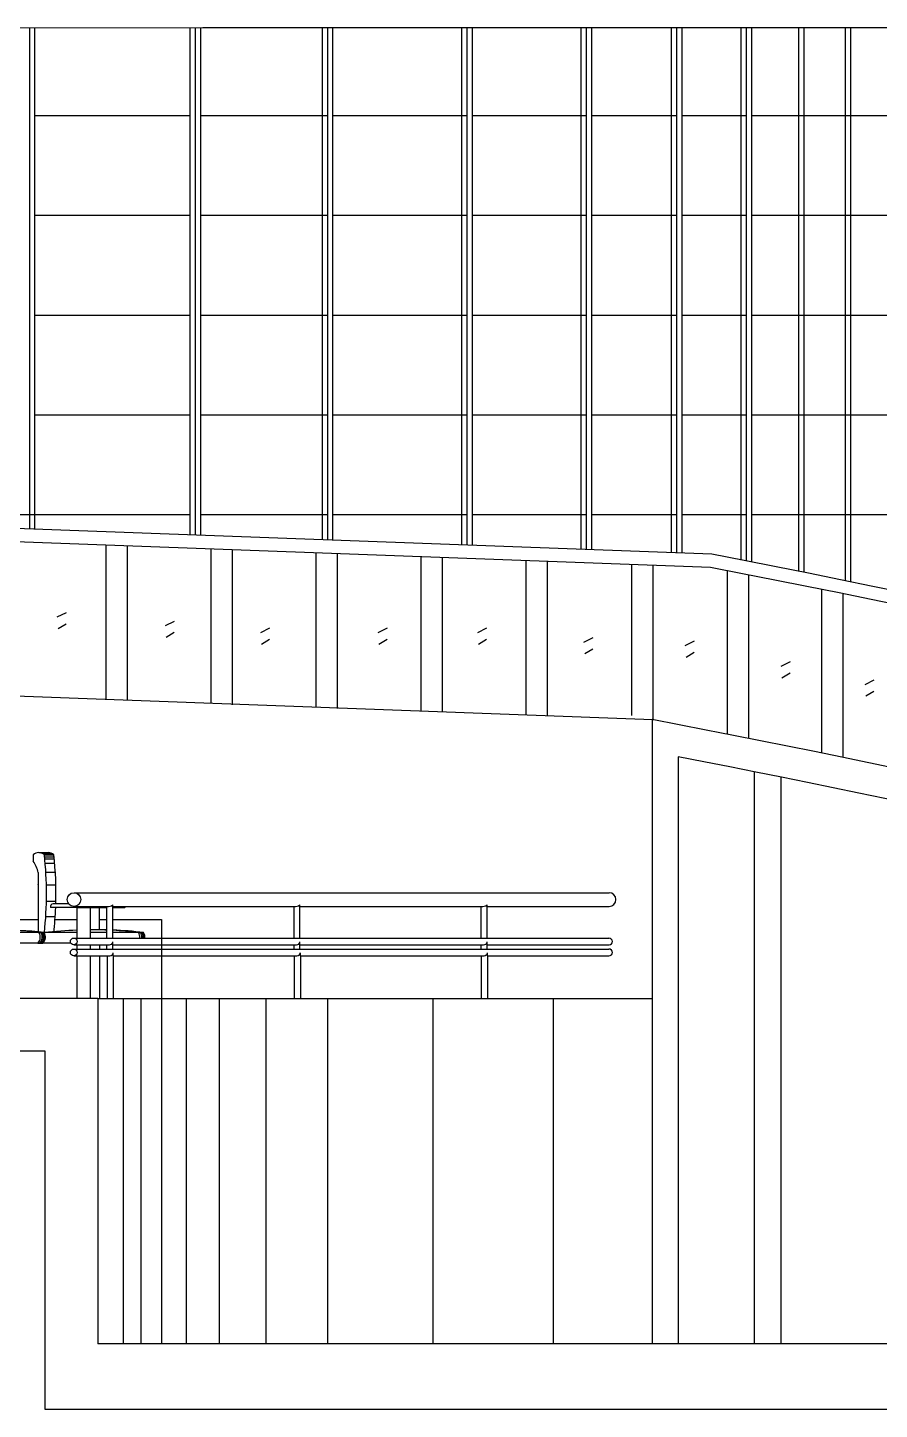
# Model space of a CAD drawing. Extents: x -30 to 1202, y 231 to 898.
# Drawn here: x 134.06 to 153.41, y 585.32 to 616.73 of the extents above; entities that cross this region are included whole.
import ezdxf

# ---------------------------------------------------------------- set-up
doc = ezdxf.new("R2010")
doc.units = 0
doc.header["$LTSCALE"] = 0.04
for name, color, linetype in [('0.1', 1, 'CONTINUOUS'), ('0.2', 2, 'CONTINUOUS'), ('0.5', 5, 'CONTINUOUS')]:
    doc.layers.add(name, color=color, linetype=linetype)

msp = doc.modelspace()

# ---------------------------------------------------------------- linework, layer by layer
at = {"layer": '0.1'}
for p, q in [((146.64, 604.865), (146.64, 616.729)), ((146.76, 604.86), (146.76, 616.729)), ((146.88, 604.856), (146.88, 616.729)), ((148.689, 604.789), (148.689, 616.729)), ((148.809, 604.784), (148.809, 616.729)), ((148.929, 604.78), (148.929, 616.729)), ((150.274, 604.625), (150.274, 616.729)), ((150.394, 604.602), (150.394, 616.729)), ((150.514, 604.578), (150.514, 616.729)), ((151.582, 604.367), (151.582, 616.729)), ((151.702, 604.343), (151.702, 616.729)), ((152.646, 604.153), (152.646, 616.729)), ((152.766, 604.128), (152.766, 616.729)), ((148.929, 614.73), (150.394, 614.73)), ((150.514, 614.73), (161.565, 614.73)), ((148.929, 612.463), (150.394, 612.463)), ((150.514, 612.463), (161.565, 612.463)), ((148.929, 610.195), (150.394, 610.195)), ((150.514, 610.195), (161.565, 610.195)), ((148.929, 607.927), (150.394, 607.927)), ((150.514, 607.927), (161.565, 607.927)), ((148.929, 605.66), (150.394, 605.66)), ((150.514, 605.66), (161.565, 605.66)), ((135.836, 604.965), (135.836, 601.455)), ((136.322, 604.947), (136.322, 601.428)), ((138.221, 604.876), (138.221, 601.367)), ((138.707, 604.858), (138.707, 601.331)), ((140.607, 604.788), (140.607, 601.279)), ((141.093, 604.77), (141.093, 601.251)), ((142.992, 604.7), (142.992, 601.19)), ((143.478, 604.682), (143.478, 601.163)), ((145.378, 604.611), (145.378, 601.102)), ((145.864, 604.593), (145.864, 601.075)), ((147.78, 604.522), (147.78, 601.088)), ((148.266, 604.504), (148.266, 600.988)), ((149.952, 604.383), (149.952, 600.668)), ((150.438, 604.288), (150.438, 600.571)), ((152.101, 603.957), (152.101, 600.237)), ((152.587, 603.858), (152.587, 600.137)), ((134.731, 603.33), (134.939, 603.434)), ((134.747, 603.066), (134.931, 603.178)), ((137.186, 603.134), (137.394, 603.238)), ((137.202, 602.87), (137.386, 602.982)), ((139.353, 602.976), (139.561, 603.081)), ((139.369, 602.712), (139.553, 602.824)), ((142.024, 602.976), (142.232, 603.081)), ((142.04, 602.712), (142.224, 602.824)), ((144.286, 602.977), (144.494, 603.081)), ((144.302, 602.713), (144.486, 602.825)), ((146.701, 602.761), (146.91, 602.865)), ((146.717, 602.497), (146.902, 602.609)), ((149.004, 602.681), (149.212, 602.786)), ((149.02, 602.417), (149.204, 602.529)), ((151.184, 602.21), (151.392, 602.315)), ((151.2, 601.946), (151.384, 602.058)), ((153.089, 601.798), (153.297, 601.902)), ((153.105, 601.534), (153.289, 601.646)), ((150.571, 599.811), (150.571, 586.802)), ((151.171, 599.691), (151.171, 586.802)), ((134.183, 597.92), (134.183, 597.777)), ((134.311, 597.975), (134.526, 597.975)), ((134.357, 597.969), (134.572, 597.969)), ((134.383, 597.96), (134.598, 597.96)), ((134.407, 597.947), (134.622, 597.947)), ((134.437, 597.922), (134.652, 597.922)), ((134.442, 597.881), (134.656, 597.881)), ((134.447, 597.829), (134.661, 597.829)), ((134.294, 597.521), (134.294, 596.155)), ((134.456, 597.731), (134.67, 597.731)), ((134.471, 597.527), (134.685, 597.527)), ((134.483, 597.238), (134.698, 597.238)), ((134.484, 596.868), (134.698, 596.868)), ((135.178, 596.723), (134.578, 596.723)), ((134.989, 596.807), (134.637, 596.807)), ((135.178, 596.723), (135.859, 596.723)), ((135.178, 596.723), (135.178, 596.031)), ((135.385, 596.723), (135.859, 596.723)), ((135.477, 596.723), (135.477, 596.031)), ((135.684, 596.723), (135.684, 596.215)), ((135.992, 596.723), (136.268, 596.723)), ((135.992, 596.723), (136.061, 596.723)), ((133.422, 596.456), (134.294, 596.456)), ((134.469, 596.521), (134.684, 596.521)), ((134.679, 596.456), (135.178, 596.456)), ((134.679, 596.456), (135.178, 596.456)), ((135.684, 596.456), (135.859, 596.456)), ((135.992, 596.456), (137.095, 596.456)), ((137.095, 596.456), (137.095, 594.656)), ((134.286, 595.917), (133.215, 595.917)), ((134.286, 595.917), (134.404, 595.917)), ((134.286, 595.917), (134.404, 595.917)), ((135.036, 595.917), (134.294, 595.917)), ((134.311, 596.155), (134.429, 596.155)), ((136.574, 596.155), (136.691, 596.155)), ((135.177, 595.875), (135.177, 595.781)), ((135.177, 595.625), (135.177, 595.556)), ((135.477, 595.875), (135.477, 595.781)), ((135.477, 595.625), (135.477, 595.556)), ((135.692, 595.875), (135.692, 595.781)), ((135.692, 595.625), (135.692, 594.656)), ((135.177, 595.556), (135.177, 594.656)), ((135.477, 595.556), (135.477, 594.656)), ((136.224, 594.656), (136.224, 586.802)), ((136.627, 594.656), (136.627, 586.802)), ((137.095, 594.656), (137.095, 586.802)), ((137.657, 594.656), (137.657, 586.802)), ((138.411, 594.656), (138.411, 586.802)), ((139.467, 594.656), (139.467, 586.802)), ((140.875, 594.656), (140.875, 586.802)), ((143.263, 594.656), (143.263, 586.802)), ((146.003, 594.656), (146.003, 586.802))]:
    msp.add_line(p, q, dxfattribs=at)
for points in [[(134.679, 596.456), (135.178, 596.456)], [(134.311, 596.155), (133.215, 596.155)], [(135.178, 596.155), (134.437, 596.155)], [(135.859, 596.155), (135.477, 596.155)], [(136.574, 596.155), (135.992, 596.155)]]:
    msp.add_lwpolyline(points, dxfattribs=at)
for centre, radius, start, end in [((87.002, 281.021), 325.066, 72.27973, 79.03368), ((134.311, 597.799), 0.176, 44.4515, 136.5378), ((126.36, 597.039), 8.125, 353.7563, 6.2437), ((134.526, 597.799), 0.176, 44.4515, 90), ((126.575, 597.039), 8.125, 358.3633, 6.2437), ((133.631, 597.386), 0.677, 11.4923, 35.2564), ((134.637, 596.744), 0.0629, 90, 199.7153), ((126.575, 597.039), 8.125, 353.7563, 357.7698), ((136.002, 596.744), 0.0629, 340.2847, 4.5317), ((136.209, 596.744), 0.0629, 340.2847, 4.5317), ((133.371, 588.993), 7.223, 82.5191, 91.2379), ((133.488, 588.993), 7.223, 82.5191, 91.2379), ((134.162, 596.051), 0.183, 313.0284, 34.8805), ((134.206, 596.051), 0.183, 313.0284, 34.8805), ((134.237, 596.051), 0.183, 313.0284, 34.8805), ((134.26, 596.051), 0.183, 313.0284, 34.8805), ((134.279, 596.051), 0.183, 313.0284, 34.8805), ((135.564, 585.63), 10.585, 92.0895, 96.1112), ((135.633, 588.993), 7.223, 88.2088, 91.2379), ((135.751, 588.993), 7.223, 89.1413, 91.2379), ((135.751, 588.993), 7.223, 82.5191, 88.0853), ((135.633, 588.993), 7.223, 82.5191, 87.1523), ((136.424, 596.051), 0.183, 353.7194, 34.8805), ((136.468, 596.051), 0.183, 353.7194, 34.8805), ((136.499, 596.051), 0.183, 353.7194, 34.8805), ((136.522, 596.051), 0.183, 353.7194, 34.8805), ((136.541, 596.051), 0.183, 353.7194, 34.8805)]:
    msp.add_arc(centre, radius, start, end, dxfattribs=at)
at = {"layer": '0.2'}
for p, q in [((129.685, 616.724), (138.039, 616.729)), ((134.103, 605.329), (134.103, 616.729)), ((134.223, 605.325), (134.223, 616.729)), ((137.753, 605.194), (137.753, 616.729)), ((137.873, 605.189), (137.873, 616.729)), ((137.993, 605.185), (137.993, 616.729)), ((138.039, 616.729), (145.595, 616.729)), ((140.756, 605.083), (140.756, 616.729)), ((140.876, 605.078), (140.876, 616.729)), ((140.996, 605.074), (140.996, 616.729)), ((143.928, 604.965), (143.928, 616.729)), ((144.048, 604.961), (144.048, 616.729)), ((144.168, 604.956), (144.168, 616.729)), ((145.364, 616.729), (153.117, 616.729)), ((152.885, 616.729), (160.639, 616.729)), ((134.223, 614.73), (137.753, 614.73)), ((137.993, 614.73), (140.876, 614.73)), ((140.996, 614.73), (144.048, 614.73)), ((144.168, 614.73), (146.76, 614.73)), ((146.88, 614.73), (148.809, 614.73)), ((134.223, 612.463), (137.753, 612.463)), ((137.993, 612.463), (140.876, 612.463)), ((140.996, 612.463), (144.048, 612.463)), ((144.168, 612.463), (146.76, 612.463)), ((146.88, 612.463), (148.809, 612.463)), ((134.223, 610.195), (137.753, 610.195)), ((137.993, 610.195), (140.876, 610.195)), ((140.996, 610.195), (144.048, 610.195)), ((144.168, 610.195), (146.76, 610.195)), ((146.88, 610.195), (148.809, 610.195)), ((134.223, 607.927), (137.753, 607.927)), ((137.993, 607.927), (140.876, 607.927)), ((140.996, 607.927), (144.048, 607.927)), ((144.168, 607.927), (146.76, 607.927)), ((146.88, 607.927), (148.809, 607.927)), ((149.608, 604.755), (121.778, 605.785)), ((130.343, 605.66), (137.753, 605.66)), ((137.993, 605.66), (140.876, 605.66)), ((140.996, 605.66), (144.048, 605.66)), ((144.168, 605.66), (146.76, 605.66)), ((146.88, 605.66), (148.809, 605.66)), ((149.574, 604.456), (121.767, 605.486)), ((148.266, 600.995), (121.637, 601.981)), ((148.249, 600.998), (148.249, 586.802)), ((148.84, 600.151), (148.84, 586.802)), ((135.11, 597.061), (138.766, 597.061)), ((138.766, 597.061), (143.019, 597.061)), ((143.019, 597.061), (147.272, 597.061)), ((135.385, 596.723), (134.785, 596.723)), ((134.989, 596.807), (134.844, 596.807)), ((135.11, 596.749), (135.859, 596.749)), ((135.859, 596.031), (135.859, 596.749)), ((135.992, 596.031), (135.992, 596.786)), ((135.992, 596.749), (138.766, 596.749)), ((138.766, 596.749), (140.112, 596.749)), ((140.112, 596.031), (140.112, 596.749)), ((140.245, 596.031), (140.245, 596.786)), ((140.245, 596.749), (143.019, 596.749)), ((143.019, 596.749), (144.365, 596.749)), ((144.365, 596.031), (144.365, 596.749)), ((144.498, 596.031), (144.498, 596.786)), ((144.498, 596.749), (147.272, 596.749)), ((135.106, 596.031), (138.762, 596.031)), ((135.992, 595.781), (135.992, 595.946)), ((138.762, 596.031), (143.015, 596.031)), ((140.245, 595.781), (140.245, 595.946)), ((143.015, 596.031), (147.268, 596.031)), ((144.498, 595.781), (144.498, 595.946)), ((135.106, 595.875), (135.914, 595.875)), ((135.106, 595.781), (138.762, 595.781)), ((135.106, 595.625), (135.923, 595.625)), ((135.859, 595.781), (135.859, 595.875)), ((135.86, 595.625), (135.86, 594.656)), ((135.994, 595.874), (138.765, 595.874)), ((136.001, 595.625), (136.001, 595.696)), ((136.001, 595.625), (136.001, 594.656)), ((136.001, 595.625), (138.762, 595.625)), ((138.762, 595.875), (140.167, 595.875)), ((138.762, 595.781), (143.015, 595.781)), ((138.762, 595.625), (140.176, 595.625)), ((140.112, 595.781), (140.112, 595.875)), ((140.113, 595.625), (140.113, 594.656)), ((140.247, 595.874), (143.018, 595.874)), ((140.254, 595.625), (140.254, 595.696)), ((140.254, 595.625), (140.254, 594.656)), ((140.254, 595.625), (143.015, 595.625)), ((143.015, 595.875), (144.42, 595.875)), ((143.015, 595.781), (147.268, 595.781)), ((143.015, 595.625), (144.429, 595.625)), ((144.365, 595.781), (144.365, 595.875)), ((144.366, 595.625), (144.366, 594.656)), ((144.5, 595.874), (147.271, 595.874)), ((144.507, 595.625), (144.507, 595.696)), ((144.507, 595.625), (144.507, 594.656)), ((144.507, 595.625), (147.268, 595.625)), ((135.651, 594.656), (148.249, 594.656))]:
    msp.add_line(p, q, dxfattribs=at)
for centre, radius, start, end in [((87.002, 281.021), 329.732, 70.7717, 79.05479), ((87.002, 281.021), 329.432, 70.75445, 79.05077), ((87.002, 281.021), 325.786, 72.10294, 79.16406), ((133.631, 597.386), 0.677, 347.7281, 348.5077), ((147.272, 596.905), 0.156, 270, 90), ((135.885, 596.911), 0.164, 260.7813, 310.4624), ((140.138, 596.911), 0.164, 260.7813, 310.4624), ((144.391, 596.911), 0.164, 260.7813, 310.4624), ((135.914, 595.953), 0.078, 270, 354.7546), ((140.167, 595.953), 0.078, 270, 354.7546), ((144.42, 595.953), 0.078, 270, 354.7546), ((147.267, 595.952), 0.0785, 273.1271, 89.6299), ((135.922, 595.704), 0.0789, 270.6431, 354.0472), ((140.175, 595.704), 0.0789, 270.6431, 354.0472), ((144.428, 595.704), 0.0789, 270.6431, 354.0472), ((147.268, 595.703), 0.078, 270, 90)]:
    msp.add_arc(centre, radius, start, end, dxfattribs=at)
at = {"layer": '0.5'}
msp.add_line((135.651, 594.656), (135.651, 586.802), dxfattribs=at)
for points in [[(158.674, 585.316), (134.451, 585.316), (134.451, 593.456), (125.857, 593.456), (125.857, 595.256), (120.806, 595.256), (120.806, 597.056), (115.754, 597.056), (115.754, 598.856), (109.776, 598.856), (109.776, 600.656), (93.706, 600.656), (93.706, 606.056)], [(135.651, 594.656), (127.057, 594.656)], [(158.674, 586.802), (135.651, 586.802)]]:
    msp.add_lwpolyline(points, dxfattribs=at)
for centre, radius in [((135.11, 596.905), 0.156), ((135.106, 595.953), 0.078), ((135.106, 595.703), 0.078)]:
    msp.add_circle(centre, radius, dxfattribs=at)

doc.saveas('drawing.dxf')
